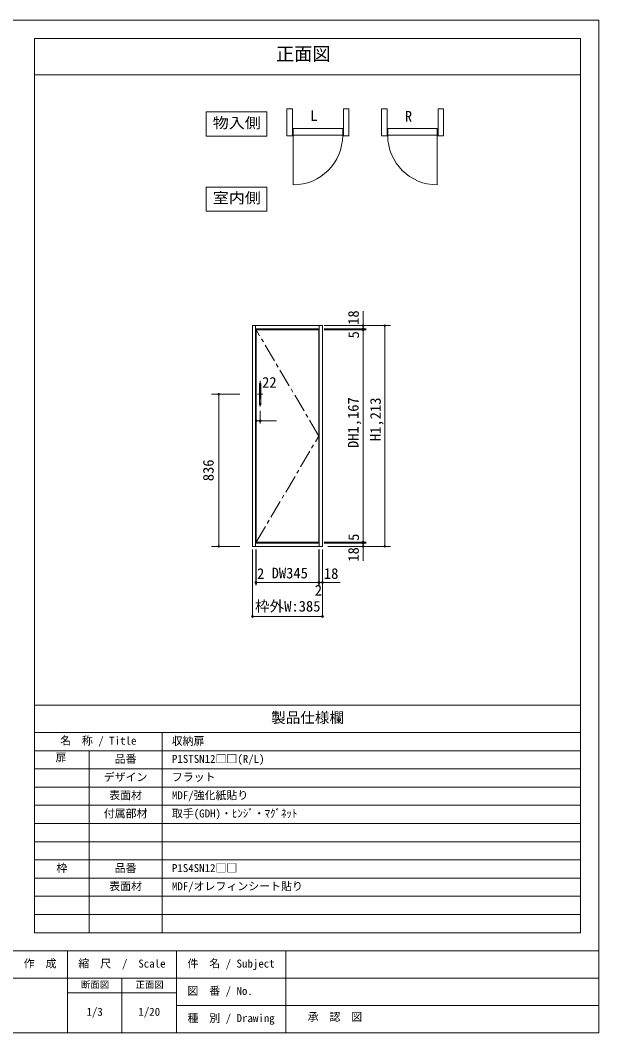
# Model space of a CAD drawing. Units: millimetres on the paper, enlarged 10 times, with parts at other scales. Extents: x -2058 to 1892, y -400 to 2383.
# Drawn here: x 303 to 1892, y -400 to 2383 of the extents above; entities that cross this region are included whole.
import ezdxf
from ezdxf.enums import TextEntityAlignment as Align

# ---------------------------------------------------------------- set-up
doc = ezdxf.new("R2010")
doc.units = ezdxf.units.MM
doc.header["$LTSCALE"] = 10
doc.header["$PDMODE"] = 32
doc.header["$PDSIZE"] = 5
doc.linetypes.add('CHAIN1', pattern=[8, 5, -1, 1, -1])
doc.layers.add('0-0_0', color=7, linetype='Continuous', lineweight=18)
doc.layers.add('3-8', color=7, linetype='Continuous', lineweight=18)
doc.layers.add('9-0', color=7, linetype='Continuous')
doc.styles.add('ＭＳ ゴシック', font='')
doc.styles.get('ＭＳ ゴシック').set_extended_font_data('MS Gothic')

msp = doc.modelspace()

# ---------------------------------------------------------------- linework, layer by layer
at = {"layer": '0-0_0'}
for p, q in [((1892.04, 2382.81), (1892.04, -399.69)), ((342.04, 2332.81), (342.04, -124.69)), ((342.04, 2332.81), (1842.04, 2332.81)), ((1842.04, 2332.81), (1842.04, -124.69)), ((342.04, 2232.81), (1842.04, 2232.81)), ((342.04, 500.31), (1842.04, 500.31)), ((342.04, 425.31), (1842.04, 425.31)), ((692.04, 425.31), (692.04, -124.69)), ((342.04, 375.31), (1842.04, 375.31)), ((492.04, 375.31), (492.04, -124.69)), ((342.04, 325.31), (1842.04, 325.31)), ((342.04, 275.31), (1842.04, 275.31)), ((342.04, 225.31), (1842.04, 225.31)), ((342.04, 175.31), (1842.04, 175.31)), ((342.04, 175.31), (1842.04, 175.31)), ((342.04, 125.31), (1842.04, 125.31)), ((342.04, 125.31), (1842.04, 125.31)), ((342.04, 75.31), (1842.04, 75.31)), ((342.04, 75.31), (1842.04, 75.31)), ((342.04, 25.31), (1842.04, 25.31)), ((342.04, -24.69), (1842.04, -24.69)), ((342.04, -74.69), (1842.04, -74.69)), ((1842.04, -124.69), (342.04, -124.69)), ((342.04, -124.69), (1842.04, -124.69)), ((-2057.96, -174.69), (1892.04, -174.69)), ((432.04, -174.69), (432.04, -399.69)), ((732.04, -399.69), (732.04, -174.69)), ((1032.04, -399.69), (1032.04, -174.69)), ((1892.04, -249.69), (-1257.96, -249.69)), ((582.04, -249.69), (582.04, -399.69)), ((432.04, -289.69), (732.04, -289.69)), ((1892.04, -324.69), (732.04, -324.69)), ((1892.04, -399.69), (-2057.96, -399.69))]:
    msp.add_line(p, q, dxfattribs=at)
msp.add_lwpolyline([(-2057.96, -399.69), (-2057.96, 2382.81), (1892.04, 2382.81)], dxfattribs=at)
at = {"layer": '3-8'}
for p, q in [((979.82, 2064), (979.82, 2130.67)), ((813.15, 2064), (979.82, 2064)), ((1052.13, 2085.37), (1052.13, 2066.62)), ((1188.45, 2085.37), (1052.13, 2085.37)), ((1052.13, 2066.62), (1188.45, 2066.62)), ((1188.45, 2085.37), (1188.45, 2066.62)), ((1190.32, 2085.37), (1190.32, 2066.62)), ((1310.33, 2085.37), (1310.33, 2066.62)), ((1312.21, 2085.37), (1448.52, 2085.37)), ((1312.21, 2085.37), (1312.21, 2066.62)), ((1448.52, 2066.62), (1312.21, 2066.62)), ((1448.52, 2085.37), (1448.52, 2066.62)), ((1132.88, 1543.5), (940.38, 1543.5)), ((940.38, 937), (940.38, 1543.5)), ((949.38, 937), (949.38, 1543.5)), ((1123.88, 1534.5), (949.38, 1534.5)), ((950.88, 948.5), (950.88, 1532)), ((1123.88, 937), (1123.88, 1543.5)), ((959.75, 1326.5), (959.75, 1383.5)), ((960.5, 1384.25), (963.25, 1384.25)), ((964, 1383.5), (964, 1326.5)), ((963.25, 1325.75), (960.5, 1325.75)), ((950.88, 948.5), (1122.88, 948.5)), ((940.38, 937), (949.38, 937)), ((949.38, 946), (1123.88, 946)), ((949.38, 937), (1123.88, 937))]:
    msp.add_line(p, q, dxfattribs=at)
at = {"layer": '3-8', "color": 4}
for p, q in [((1052.13, 2075.99), (1052.13, 1930.3)), ((1448.52, 2075.99), (1448.52, 1930.3)), ((1244.51, 1543.5), (1244.51, 1583.06)), ((1137.88, 1543.5), (1320.14, 1543.5)), ((1137.88, 1534.5), (1253.01, 1534.5)), ((1137.88, 1532), (1253.01, 1532)), ((1244.51, 1534.5), (1244.51, 1543.5)), ((1244.51, 1534.5), (1244.51, 937)), ((1304.5, 1543.5), (1304.5, 937)), ((827.8, 1355), (906.35, 1355)), ((847.8, 937), (847.8, 1355)), ((961.88, 1309.57), (961.88, 1274.48)), ((1137.88, 948.5), (1253.01, 948.5)), ((827.8, 937), (906.35, 937)), ((940.88, 928.5), (940.88, 830.15)), ((949.88, 928.5), (949.88, 830.15)), ((950.88, 928.5), (950.88, 830.15)), ((1122.88, 928.5), (1122.88, 830.15)), ((1123.88, 928.5), (1123.88, 830.15)), ((1132.88, 928.5), (1132.88, 743.98)), ((1137.88, 946), (1253.01, 946)), ((1147.88, 937), (1320.14, 937)), ((1244.51, 946), (1244.51, 937)), ((1244.51, 937), (1244.51, 897.45)), ((940.38, 743.98), (940.38, 913.5)), ((949.72, 837.65), (1132.88, 837.65)), ((1132.88, 837.65), (1181.63, 837.65)), ((1132.88, 743.98), (940.38, 743.98))]:
    msp.add_line(p, q, dxfattribs=at)
at = {"layer": '3-8', "color": 4, "linetype": 'CHAIN1'}
for p, q in [((961.88, 1391.75), (961.88, 1318.25)), ((954.38, 1355), (969.38, 1355))]:
    msp.add_line(p, q, dxfattribs=at)
at = {"layer": '3-8'}
for points in [[(979.82, 2130.67), (813.15, 2130.67), (813.15, 2064)], [(1122.88, 948.5), (1122.88, 1532), (950.88, 1532)], [(1123.88, 937), (1132.88, 937), (1132.88, 1543.5)]]:
    msp.add_lwpolyline(points, dxfattribs=at)
for points in [[(1050.26, 2064.74), (1035.26, 2064.74), (1035.26, 2139.74), (1050.26, 2139.74)], [(1190.32, 2064.74), (1205.32, 2064.74), (1205.32, 2139.74), (1190.32, 2139.74)], [(1310.33, 2064.74), (1295.33, 2064.74), (1295.33, 2139.74), (1310.33, 2139.74)], [(1450.4, 2064.74), (1465.4, 2064.74), (1465.4, 2139.74), (1450.4, 2139.74)], [(979.82, 1924.55), (813.15, 1924.55), (813.15, 1857.89), (979.82, 1857.89)]]:
    msp.add_lwpolyline(points, close=True, dxfattribs=at)
at = {"layer": '3-8', "color": 4, "linetype": 'CHAIN1'}
msp.add_lwpolyline([(950.88, 948.5), (1122.88, 1240.25), (950.88, 1532)], dxfattribs=at)
at = {"layer": '3-8', "color": 4}
msp.add_lwpolyline([(950.88, 1281.98), (961.88, 1281.98), (1006.92, 1281.98)], dxfattribs=at)
for centre, start, end in [((1052.13, 2066.62), 270, 0), ((1448.52, 2066.62), 180, 270)]:
    msp.add_arc(centre, 136.31, start, end, dxfattribs=at)
at = {"layer": '3-8'}
for centre, start, end in [((960.5, 1383.5), 90, 180), ((963.25, 1383.5), 0, 90), ((960.5, 1326.5), 180, 270), ((963.25, 1326.5), 270, 0)]:
    msp.add_arc(centre, 0.75, start, end, dxfattribs=at)
at = {"layer": '3-8', "color": 4}
for p in [(1244.51, 1543.5), (1244.51, 1534.5), (1244.51, 1532), (1304.5, 1543.5), (847.8, 1355), (950.88, 1281.98), (961.88, 1281.98), (1244.51, 948.5), (1244.51, 946), (847.8, 937), (1244.51, 937), (1304.5, 937), (949.88, 837.65), (950.88, 837.65), (1122.88, 837.65), (1123.88, 837.65), (1132.88, 837.65), (940.38, 743.98), (1132.88, 743.98)]:
    msp.add_point(p, dxfattribs=at)

# ---------------------------------------------------------------- texts
at = {"layer": '0-0_0', "style": 'ＭＳ ゴシック'}
for s, height, p in [('正面図 ', 36.66, (1005.06, 2260.98)), ('製品仕様欄', 29.33, (992.04, 442.81)), ('名\u3000称 / Title', 21.99, (412.04, 385.31)), ('収納扉', 21.99, (718.57, 384.59)), ('扉', 21.99, (399.54, 339.18)), ('品番', 21.99, (562.04, 335.31)), ('P1STSN12□□(R/L)', 21.99, (719.28, 335.31)), ('デザイン', 21.99, (532.04, 285.31)), ('フラット', 21.99, (719.28, 285.31)), ('表面材', 21.99, (547.04, 235.31)), ('MDF/強化紙貼り', 21.99, (719.28, 235.31)), ('付属部材', 21.99, (532.04, 185.31)), ('取手(GDH)・ﾋﾝｼﾞ・ﾏｸﾞﾈｯﾄ', 21.99, (719.28, 185.31)), ('枠', 21.99, (402.04, 35.31)), ('品番', 21.99, (562.04, 35.31)), ('P1S4SN12□□', 21.99, (719.28, 35.31)), ('表面材', 21.99, (547.04, -14.69)), ('MDF/オレフィンシート貼り', 21.99, (719.28, -14.69)), ('作\u3000成', 21.99, (312.04, -227.19)), ('縮\u3000尺\u3000/\u3000Scale', 21.99, (462.04, -227.19)), ('件\u3000名 / Subject', 21.99, (762.04, -227.19)), ('断面図', 18.33, (469.54, -282.19)), ('正面図', 18.33, (619.54, -282.19)), ('図\u3000番 / No.', 21.99, (761.88, -302.19)), ('1/3', 21.99, (484.54, -359.69)), ('1/20', 21.99, (627.04, -359.69)), ('種\u3000別 / Drawing', 21.99, (762.04, -377.19)), ('承\u3000認\u3000図', 21.99, (1092.21, -373.62))]:
    msp.add_text(s, height=height, dxfattribs=at).set_placement(p, align=Align.BOTTOM_LEFT)
at = {"layer": '3-8', "style": 'ＭＳ ゴシック', "width": 1.1}
for s, p in [('物入側', (831.48, 2077.33)), ('室内側', (831.48, 1871.22))]:
    msp.add_text(s, height=29.33, dxfattribs=at).set_placement(p, align=Align.BOTTOM_LEFT)
at = {"layer": '3-8', "style": 'ＭＳ ゴシック'}
for s, p in [('18', (1241.42, 1545.66)), ('5', (1242.07, 1508.42)), ('DH1,167', (1240.77, 1207.2)), ('H1,213', (1302.03, 1226.25)), ('836', (842.8, 1116)), ('5', (1242.07, 952.08)), ('18', (1241.42, 894.84))]:
    msp.add_text(s, height=29.33, rotation=90, dxfattribs=at).set_placement(p, align=Align.BOTTOM_LEFT)
for s, p in [('22', (967.15, 1364.21)), ('2', (953.23, 838.69)), ('DW345', (993.2, 840.17)), ('18', (1136.7, 838.85)), ('2', (1111.89, 792.85)), ('枠外W:385', (947.68, 748.98))]:
    msp.add_text(s, height=29.33, dxfattribs=at).set_placement(p, align=Align.BOTTOM_LEFT)
at = {"layer": '9-0', "style": 'ＭＳ ゴシック'}
for s, p in [('L', (1099.58, 2097.44)), ('R', (1359.24, 2095.32))]:
    msp.add_text(s, height=29.33, dxfattribs=at).set_placement(p, align=Align.BOTTOM_LEFT)

doc.saveas('drawing.dxf')
